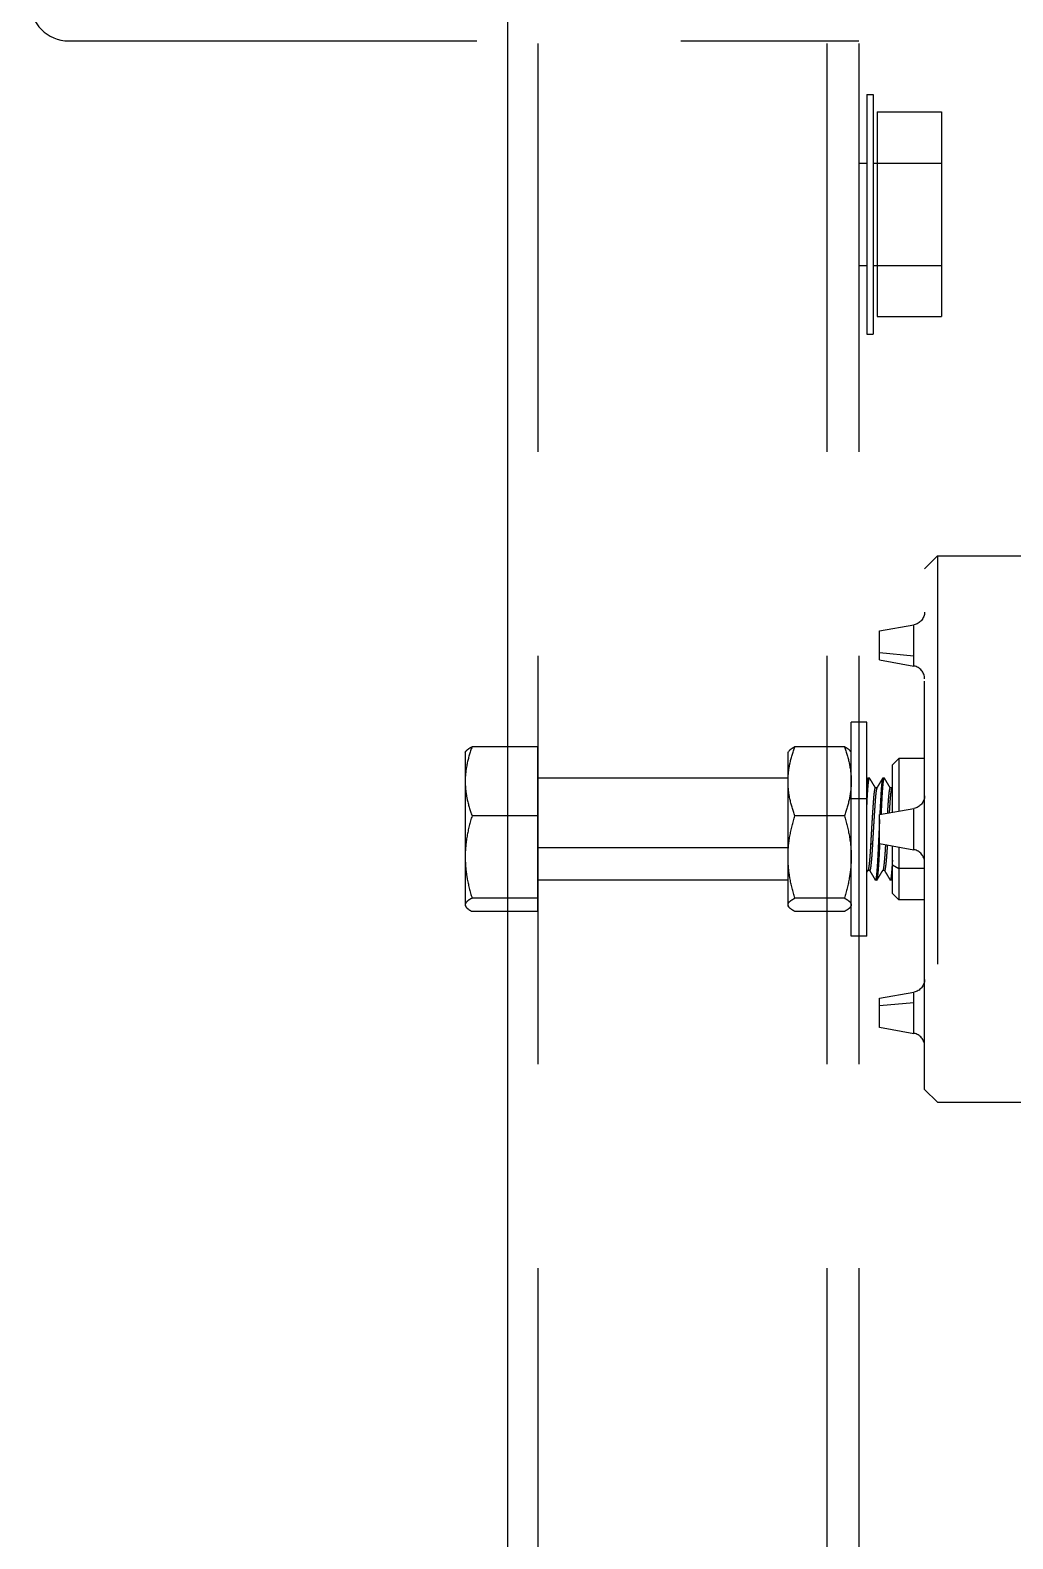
# Model space of a CAD drawing. Extents: x -32000 to 416743, y -254124 to 144214.
# Drawn here: x 257016.2 to 257169.2, y 64899.8 to 65134.5 of the extents above; entities that cross this region are included whole.
import ezdxf

# ---------------------------------------------------------------- set-up
doc = ezdxf.new("R2010")
doc.units = 0
doc.header["$LTSCALE"] = 10
doc.linetypes.add('XFM1Q40$0$HIDDEN', pattern=[9.525, 6.35, -3.175])
doc.layers.add('XFM1P40$0$M-PIPE-CHWR13', color=94, linetype='Continuous')
doc.layers.add('XFM1Q40$0$M-EQPM-MAU', color=22, linetype='Continuous')

# ---------------------------------------------------------------- blocks, each defined once
blk = doc.blocks.new('XFM1P40')
at = {"layer": 'XFM1P40$0$M-PIPE-CHWR13'}
blk.add_line((257090.5, 78173.46, 0), (257090.5, 50480, 0), dxfattribs=at)
blk = doc.blocks.new('XFM1Q40')
at = {"color": 252, "linetype": 'XFM1Q40$0$HIDDEN'}
for p, q in [((257155.41, 65050.67, 70.5), (257157.41, 65052.67, 70.5)), ((257157.41, 65052.67, 70.5), (257172.41, 65052.67, 70.5)), ((257148.41, 65041.02, 87), (257153.76, 65041.96, 87)), ((257148.41, 65037.62, 88.96), (257153.76, 65037.15, 89.78)), ((257148.41, 65036.49, 87), (257153.76, 65035.54, 87)), ((257146.41, 65026.83, 72.5), (257144, 65026.83, 72.5)), ((257083.93, 65022.08, 72.5), (257084.01, 65022.22, 72.5)), ((257095.21, 65022.98, 77.51), (257085, 65022.98, 77.51)), ((257095.21, 65012.24, 86.1), (257095.21, 65022.98, 77.51)), ((257134.17, 65022.08, 72.5), (257134.25, 65022.22, 72.5)), ((257142.93, 65022.98, 77.51), (257135.23, 65022.98, 77.51)), ((257144, 65022.08, 72.5), (257143.92, 65022.22, 72.5)), ((257150.41, 65020.17, 72.5), (257151.41, 65021.17, 72.5)), ((257155.41, 65021.17, 72.5), (257151.41, 65021.17, 72.5)), ((257134.17, 65018.11, 72.5), (257095.21, 65018.11, 72.5)), ((257134.18, 65018.11, 72.5), (257134.18, 65018.11, 72.5)), ((257146.85, 65018.11, 72.5), (257146.61, 65018.11, 72.5)), ((257149.16, 65018.11, 72.5), (257148.92, 65018.11, 72.5)), ((257146.41, 65014.86, 88.49), (257144, 65014.86, 88.49)), ((257148.01, 65016.61, 72.5), (257147.74, 65016.61, 72.5)), ((257150.32, 65016.61, 72.5), (257150.05, 65016.61, 72.5)), ((257148.41, 65012.44, 103.5), (257153.76, 65013.38, 103.5)), ((257095.21, 65012.24, 86.1), (257085, 65012.24, 86.1)), ((257095.21, 64999.43, 81.09), (257095.21, 65012.24, 86.1)), ((257142.93, 65012.24, 86.1), (257135.23, 65012.24, 86.1)), ((257147.31, 65007.83, 78.5), (257147.02, 65007.83, 78.5)), ((257148.41, 65007.91, 103.5), (257153.76, 65006.96, 103.5)), ((257134.17, 65007.28, 79.89), (257095.21, 65007.28, 79.89)), ((257148.44, 65007.28, 79.89), (257148.2, 65007.28, 79.89)), ((257146.87, 65003.73, 72.5), (257146.6, 65003.73, 72.5)), ((257149.18, 65003.73, 72.5), (257148.91, 65003.73, 72.5)), ((257150.41, 65004.59, 80.8), (257151.41, 65004.04, 81.63)), ((257155.41, 65004.04, 81.63), (257151.41, 65004.04, 81.63)), ((257134.15, 65002.23, 72.5), (257095.21, 65002.23, 72.5)), ((257148, 65002.23, 72.5), (257147.77, 65002.23, 72.5)), ((257150.31, 65002.23, 72.5), (257150.08, 65002.23, 72.5)), ((257083.93, 64998.26, 72.5), (257084.01, 64998.12, 72.5)), ((257095.21, 64999.43, 81.09), (257085, 64999.43, 81.09)), ((257095.21, 64997.36, 67.49), (257095.21, 64999.43, 81.09)), ((257134.17, 64998.26, 72.5), (257134.25, 64998.12, 72.5)), ((257142.93, 64999.43, 81.09), (257135.23, 64999.43, 81.09)), ((257144, 64998.26, 72.5), (257143.92, 64998.12, 72.5)), ((257150.41, 65000.17, 72.5), (257151.41, 64999.17, 72.5)), ((257155.41, 64999.17, 72.5), (257151.41, 64999.17, 72.5)), ((257095.21, 64997.36, 67.49), (257085, 64997.36, 67.49)), ((257142.93, 64997.36, 67.49), (257135.23, 64997.36, 67.49)), ((257146.41, 64993.51, 72.5), (257144, 64993.51, 72.5)), ((257148.41, 64983.86, 87), (257153.76, 64984.8, 87)), ((257148.41, 64982.73, 88.96), (257153.76, 64983.2, 89.78)), ((257148.41, 64979.33, 87), (257153.76, 64978.38, 87)), ((257155.41, 64969.67, 70.5), (257157.41, 64967.67, 70.5)), ((257157.41, 64967.67, 70.5), (257172.41, 64967.67, 70.5))]:
    blk.add_line(p, q, dxfattribs=at)
at = {"color": 252, "linetype": 'XFM1Q40$0$HIDDEN', "extrusion": (1, 2.22045e-16, -6.59239e-17)}
blk.add_arc((65010.17, 70.5, 257157.41), 42.5, 0, 180, dxfattribs=at)
at = {"color": 252, "linetype": 'XFM1Q40$0$HIDDEN', "extrusion": (-1, -2.22045e-16, 6.59239e-17)}
for centre, radius, start, end in [((-65010.17, 70.5, -257155.41), 40.5, 0, 180), ((-65038.75, 87, -257148.41), 2.27, 60, 180), ((-65038.75, 87, -257153.76), 3.21, 60, 180), ((-65038.75, 87, -257148.41), 2.27, 0, 60), ((-65038.75, 87, -257153.76), 3.21, 0, 60), ((-65010.17, 103.5, -257148.41), 2.27, 0, 180), ((-65010.17, 103.5, -257153.76), 3.21, 0, 180), ((-64981.59, 87, -257153.76), 3.21, 120, 180), ((-64981.59, 87, -257148.41), 2.27, 120, 180), ((-64981.59, 87, -257148.41), 2.27, 0, 120), ((-64981.59, 87, -257153.76), 3.21, 0, 120)]:
    blk.add_arc(centre, radius, start, end, dxfattribs=at)
at = {"color": 252, "linetype": 'XFM1Q40$0$HIDDEN', "extrusion": (-6.59239e-17, -2.22045e-16, -1)}
for centre in [(-257153.41, 65043.93, -87), (-257153.41, 65015.35, -103.5), (-257153.41, 64986.77, -87)]:
    blk.add_arc(centre, 2, 180, 260, dxfattribs=at)
at = {"color": 252, "linetype": 'XFM1Q40$0$HIDDEN'}
for centre in [(257153.41, 65033.57, 87), (257153.41, 65004.99, 103.5), (257153.41, 64976.42, 87)]:
    blk.add_arc(centre, 2, 0, 80, dxfattribs=at)
at = {"color": 252, "linetype": 'XFM1Q40$0$HIDDEN', "extrusion": (-1, -1.22769e-16, 9.95038e-17)}
for centre, radius, start, end in [((-65010.17, 72.5, -257144), 16.66, 106.3398, 180), ((-65010.17, 72.5, -257146.41), 16.66, 106.3398, 180), ((-65010.17, 72.5, -257134.17), 11.91, 128.6329, 180), ((-65010.17, 72.5, -257134.17), 11.91, 68.6329, 128.6329), ((-65010.17, 72.5, -257144), 16.66, 0, 106.3398), ((-65010.17, 72.5, -257146.41), 16.66, 0, 106.3398), ((-65010.17, 72.5, -257134.17), 11.91, 8.6329, 68.6329), ((-65010.17, 72.5, -257134.17), 11.91, 0, 8.6329)]:
    blk.add_arc(centre, radius, start, end, dxfattribs=at)
at = {"color": 252, "linetype": 'XFM1Q40$0$HIDDEN', "extrusion": (1, 1.22769e-16, -9.95038e-17)}
for start, end in [(0, 51.3671), (51.3671, 111.3671), (111.3671, 171.3671), (171.3671, 180)]:
    blk.add_arc((65010.17, 72.5, 257083.93), 11.91, start, end, dxfattribs=at)
at = {"color": 252, "linetype": 'XFM1Q40$0$HIDDEN', "extrusion": (-1, -1.82472e-17, 1.14927e-16)}
for start, end in [(105.1791, 180), (56.0949, 74.8209), (0, 56.0949)]:
    blk.add_arc((-65010.17, 72.5, -257150.41), 10, start, end, dxfattribs=at)
at = {"color": 252, "linetype": 'XFM1Q40$0$HIDDEN', "extrusion": (1, 1.82472e-17, -1.14927e-16)}
for start, end in [(0, 75.2819), (104.7181, 123.9051), (123.9051, 180)]:
    blk.add_arc((65010.17, 72.5, 257151.41), 11, start, end, dxfattribs=at)
at = {"color": 252, "linetype": 'XFM1Q40$0$HIDDEN'}
for points, knots in [([(257085, 65022.98, 77.51), (257084.67, 65022.1, 78.21), (257084.41, 65021.22, 78.92), (257084.04, 65019.43, 80.35), (257083.93, 65018.52, 81.07), (257083.93, 65017.61, 81.81)], [0.000000238, 0.000000238, 0.000000238, 0.000000238, 0.003479813, 0.003479813, 0.006959387, 0.006959387, 0.006959387, 0.006959387]), ([(257084.01, 65022.22, 72.5), (257084.06, 65022.31, 73.05), (257084.13, 65022.39, 73.6), (257084.41, 65022.64, 75.28), (257084.67, 65022.81, 76.4), (257085, 65022.98, 77.51)], [0.008751144, 0.008751144, 0.008751144, 0.008751144, 0.010425951, 0.010425951, 0.013892515, 0.013892515, 0.013892515, 0.013892515]), ([(257134.17, 65017.61, 81.81), (257134.17, 65018.07, 81.44), (257134.19, 65018.52, 81.08), (257134.29, 65019.43, 80.35), (257134.36, 65019.88, 79.99), (257134.64, 65021.22, 78.92), (257134.91, 65022.11, 78.21), (257135.23, 65022.98, 77.51)], [0.006959387, 0.006959387, 0.006959387, 0.006959387, 0.008692669, 0.008692669, 0.010425951, 0.010425951, 0.013892515, 0.013892515, 0.013892515, 0.013892515]), ([(257135.23, 65022.98, 77.51), (257134.91, 65022.81, 76.4), (257134.64, 65022.64, 75.28), (257134.37, 65022.39, 73.6), (257134.3, 65022.31, 73.05), (257134.25, 65022.22, 72.5)], [0.000000238, 0.000000238, 0.000000238, 0.000000238, 0.003479813, 0.003479813, 0.005157916, 0.005157916, 0.005157916, 0.005157916]), ([(257142.93, 65022.98, 77.51), (257143.26, 65022.1, 78.21), (257143.53, 65021.22, 78.92), (257143.9, 65019.43, 80.35), (257144, 65018.52, 81.07), (257144, 65017.61, 81.81)], [0.000000238, 0.000000238, 0.000000238, 0.000000238, 0.003479813, 0.003479813, 0.006959387, 0.006959387, 0.006959387, 0.006959387]), ([(257143.92, 65022.22, 72.5), (257143.87, 65022.31, 73.05), (257143.8, 65022.39, 73.6), (257143.53, 65022.64, 75.28), (257143.26, 65022.81, 76.4), (257142.93, 65022.98, 77.51)], [0.008751144, 0.008751144, 0.008751144, 0.008751144, 0.010425951, 0.010425951, 0.013892515, 0.013892515, 0.013892515, 0.013892515]), ([(257083.93, 65017.61, 81.81), (257083.93, 65017.15, 82.17), (257083.96, 65016.7, 82.54), (257084.06, 65015.79, 83.26), (257084.13, 65015.34, 83.62), (257084.41, 65014, 84.69), (257084.67, 65013.11, 85.4), (257085, 65012.24, 86.1)], [0.006959387, 0.006959387, 0.006959387, 0.006959387, 0.008692669, 0.008692669, 0.010425951, 0.010425951, 0.013892515, 0.013892515, 0.013892515, 0.013892515]), ([(257135.23, 65012.24, 86.1), (257134.91, 65013.12, 85.4), (257134.64, 65014, 84.69), (257134.27, 65015.79, 83.26), (257134.17, 65016.69, 82.54), (257134.17, 65017.61, 81.81)], [0.000000238, 0.000000238, 0.000000238, 0.000000238, 0.003479813, 0.003479813, 0.006959387, 0.006959387, 0.006959387, 0.006959387]), ([(257144, 65017.61, 81.81), (257144, 65017.15, 82.17), (257143.97, 65016.7, 82.54), (257143.88, 65015.79, 83.26), (257143.8, 65015.34, 83.62), (257143.53, 65014, 84.69), (257143.26, 65013.11, 85.4), (257142.93, 65012.24, 86.1)], [0.006959387, 0.006959387, 0.006959387, 0.006959387, 0.008692669, 0.008692669, 0.010425951, 0.010425951, 0.013892515, 0.013892515, 0.013892515, 0.013892515]), ([(257085, 65012.24, 86.1), (257084.68, 65011.2, 85.69), (257084.4, 65010.13, 85.27), (257084.03, 65007.99, 84.44), (257083.93, 65006.91, 84.02), (257083.93, 65005.83, 83.59)], [0.012270797, 0.012270797, 0.012270797, 0.012270797, 0.015749711, 0.015749711, 0.019228625, 0.019228625, 0.019228625, 0.019228625]), ([(257134.17, 65005.83, 83.59), (257134.17, 65006.91, 84.02), (257134.27, 65007.99, 84.44), (257134.64, 65010.13, 85.27), (257134.91, 65011.2, 85.69), (257135.23, 65012.24, 86.1)], [0.011985728, 0.011985728, 0.011985728, 0.011985728, 0.015455748, 0.015455748, 0.018925767, 0.018925767, 0.018925767, 0.018925767]), ([(257142.93, 65012.24, 86.1), (257143.26, 65011.2, 85.69), (257143.53, 65010.13, 85.27), (257143.9, 65007.99, 84.44), (257144, 65006.91, 84.02), (257144, 65005.83, 83.59)], [0.012270797, 0.012270797, 0.012270797, 0.012270797, 0.015749711, 0.015749711, 0.019228625, 0.019228625, 0.019228625, 0.019228625]), ([(257083.93, 65005.83, 83.59), (257083.93, 65005.29, 83.38), (257083.96, 65004.75, 83.17), (257084.06, 65003.66, 82.74), (257084.13, 65003.12, 82.53), (257084.41, 65001.51, 81.9), (257084.68, 65000.46, 81.49), (257085, 64999.43, 81.09)], [0.019228625, 0.019228625, 0.019228625, 0.019228625, 0.020969115, 0.020969115, 0.022709605, 0.022709605, 0.026190586, 0.026190586, 0.026190586, 0.026190586]), ([(257135.23, 64999.43, 81.09), (257134.91, 65000.46, 81.49), (257134.64, 65001.51, 81.9), (257134.36, 65003.12, 82.53), (257134.29, 65003.66, 82.74), (257134.19, 65004.75, 83.17), (257134.17, 65005.29, 83.38), (257134.17, 65005.83, 83.59)], [0.005041565, 0.005041565, 0.005041565, 0.005041565, 0.008513646, 0.008513646, 0.010249687, 0.010249687, 0.011985728, 0.011985728, 0.011985728, 0.011985728]), ([(257144, 65005.83, 83.59), (257144, 65005.29, 83.38), (257143.97, 65004.75, 83.17), (257143.88, 65003.66, 82.74), (257143.8, 65003.12, 82.53), (257143.52, 65001.51, 81.9), (257143.26, 65000.46, 81.49), (257142.93, 64999.43, 81.09)], [0.019228625, 0.019228625, 0.019228625, 0.019228625, 0.020969115, 0.020969115, 0.022709605, 0.022709605, 0.026190586, 0.026190586, 0.026190586, 0.026190586]), ([(257085, 64999.43, 81.09), (257084.67, 64999.26, 79.98), (257084.41, 64999.09, 78.86), (257084.04, 64998.74, 76.59), (257083.93, 64998.57, 75.45), (257083.93, 64998.39, 74.29)], [0.000000238, 0.000000238, 0.000000238, 0.000000238, 0.003479813, 0.003479813, 0.006959387, 0.006959387, 0.006959387, 0.006959387]), ([(257083.93, 64998.39, 74.29), (257083.93, 64998.31, 73.71), (257083.96, 64998.22, 73.13), (257084.06, 64998.04, 71.98), (257084.13, 64997.96, 71.42), (257084.41, 64997.7, 69.72), (257084.67, 64997.53, 68.6), (257085, 64997.36, 67.49)], [0.006959387, 0.006959387, 0.006959387, 0.006959387, 0.008692669, 0.008692669, 0.010425951, 0.010425951, 0.013892515, 0.013892515, 0.013892515, 0.013892515]), ([(257134.17, 64998.39, 74.29), (257134.17, 64998.48, 74.87), (257134.19, 64998.57, 75.44), (257134.29, 64998.74, 76.59), (257134.36, 64998.83, 77.16), (257134.64, 64999.09, 78.86), (257134.91, 64999.26, 79.98), (257135.23, 64999.43, 81.09)], [0.006959387, 0.006959387, 0.006959387, 0.006959387, 0.008692669, 0.008692669, 0.010425951, 0.010425951, 0.013892515, 0.013892515, 0.013892515, 0.013892515]), ([(257135.23, 64997.36, 67.49), (257134.91, 64997.53, 68.6), (257134.64, 64997.7, 69.72), (257134.27, 64998.04, 71.99), (257134.17, 64998.22, 73.13), (257134.17, 64998.39, 74.29)], [0.000000238, 0.000000238, 0.000000238, 0.000000238, 0.003479813, 0.003479813, 0.006959387, 0.006959387, 0.006959387, 0.006959387]), ([(257142.93, 64999.43, 81.09), (257143.26, 64999.26, 79.98), (257143.53, 64999.09, 78.86), (257143.9, 64998.74, 76.59), (257144, 64998.57, 75.45), (257144, 64998.39, 74.29)], [0.000000238, 0.000000238, 0.000000238, 0.000000238, 0.003479813, 0.003479813, 0.006959387, 0.006959387, 0.006959387, 0.006959387]), ([(257144, 64998.39, 74.29), (257144, 64998.31, 73.71), (257143.97, 64998.22, 73.13), (257143.88, 64998.04, 71.98), (257143.8, 64997.96, 71.42), (257143.53, 64997.7, 69.72), (257143.26, 64997.53, 68.6), (257142.93, 64997.36, 67.49)], [0.006959387, 0.006959387, 0.006959387, 0.006959387, 0.008692669, 0.008692669, 0.010425951, 0.010425951, 0.013892515, 0.013892515, 0.013892515, 0.013892515])]:
    blk.add_open_spline(points, degree=3, knots=knots, dxfattribs=at)
for points, weights in [([(257146.61, 65018.11, 72.5), (257146.51, 65018.11, 74.65), (257146.41, 65017.02, 76.51)], [0.966219245603, 0.919203944533, 0.93875499719]), ([(257148.41, 65011.68, 80.29), (257148.3, 65009.42, 80.73), (257148.2, 65007.28, 79.89)], [0.933403369218, 0.927897064234, 1]), ([(257148.44, 65007.28, 79.89), (257148.45, 65007.58, 80.01), (257148.47, 65007.9, 80.1)], [1, 0.989101589304, 0.979976281256]), ([(257134.15, 65002.23, 72.5), (257134.16, 65002.23, 72.75), (257134.17, 65002.25, 73)], [0.966219245603, 0.972041373987, 0.978884300537])]:
    blk.add_rational_spline(points, weights, degree=2, dxfattribs=at)
for points, weights, knots in [([(257146.41, 65013.17, 79.85), (257146.47, 65014.23, 79.42), (257146.51, 65015.13, 78.7), (257146.69, 65018.39, 76.09), (257146.87, 65018.09, 71.92)], [0.946225770801, 0.96276346299, 1, 0.876286463219, 0.981049661807], [0.38943199, 0.38943199, 0.38943199, 0.39215686, 0.39215686, 0.40120991, 0.40120991, 0.40120991]), ([(257148.92, 65018.11, 72.5), (257148.75, 65018.11, 76.32), (257148.59, 65015.13, 78.7), (257148.52, 65013.92, 79.66), (257148.45, 65012.44, 80.11)], [0.966219245603, 0.885848980212, 1, 0.950500475929, 0.937578078455], [0.59948985, 0.59948985, 0.59948985, 0.60784314, 0.60784314, 0.61146539, 0.61146539, 0.61146539]), ([(257148.69, 65012.49, 80.09), (257148.76, 65013.94, 79.65), (257148.82, 65015.13, 78.7), (257149, 65018.39, 76.09), (257149.18, 65018.09, 71.92)], [0.937945327815, 0.951190250769, 1, 0.876286463219, 0.981049661807], [0.44740862, 0.44740862, 0.44740862, 0.45098039, 0.45098039, 0.46003344, 0.46003344, 0.46003344]), ([(257147.74, 65016.61, 72.5), (257147.57, 65016.61, 75.6), (257147.41, 65014.19, 77.53), (257147.21, 65011.29, 79.85), (257147.02, 65007.83, 78.5)], [0.966219245603, 0.885848980212, 1, 0.866025403784, 1], [0.59948985, 0.59948985, 0.59948985, 0.60784314, 0.60784314, 0.61764706, 0.61764706, 0.61764706]), ([(257147.99, 65016.58, 73.12), (257147.84, 65016.32, 75.83), (257147.7, 65014.19, 77.53), (257147.5, 65011.29, 79.85), (257147.31, 65007.83, 78.5)], [0.951093392787, 0.898210738859, 1, 0.866025403784, 1], [0.60039446, 0.60039446, 0.60039446, 0.60784314, 0.60784314, 0.61764706, 0.61764706, 0.61764706]), ([(257150.05, 65016.61, 72.5), (257149.88, 65016.61, 75.6), (257149.72, 65014.19, 77.53), (257149.67, 65013.48, 78.09), (257149.62, 65012.65, 78.44)], [0.966219245603, 0.885848980212, 1, 0.963725471558, 0.947094091158], [0.54066633, 0.54066633, 0.54066633, 0.54901961, 0.54901961, 0.55167409, 0.55167409, 0.55167409]), ([(257150.3, 65016.58, 73.12), (257150.15, 65016.32, 75.83), (257150, 65014.19, 77.53), (257149.96, 65013.51, 78.08), (257149.91, 65012.7, 78.42)], [0.951093392787, 0.898210738859, 1, 0.9648271399, 0.94812240917], [0.54157093, 0.54157093, 0.54157093, 0.54901961, 0.54901961, 0.55159347, 0.55159347, 0.55159347]), ([(257147.02, 65007.83, 78.5), (257146.83, 65004.37, 77.14), (257146.64, 65003.81, 73.47), (257146.63, 65003.78, 73.27), (257146.62, 65003.76, 73.08)], [1, 0.866025403784, 1, 0.991883649481, 0.984750696525], [0.61764706, 0.61764706, 0.61764706, 0.62745098, 0.62745098, 0.62804491, 0.62804491, 0.62804491]), ([(257147.31, 65007.83, 78.5), (257147.12, 65004.37, 77.14), (257146.93, 65003.81, 73.47), (257146.9, 65003.73, 72.99), (257146.87, 65003.73, 72.5)], [1, 0.866025403784, 1, 0.980176423572, 0.966219245603], [0.61764706, 0.61764706, 0.61764706, 0.62745098, 0.62745098, 0.62890162, 0.62890162, 0.62890162]), ([(257149.33, 65007.75, 78.46), (257149.14, 65004.36, 77.08), (257148.95, 65003.81, 73.47), (257148.94, 65003.78, 73.27), (257148.93, 65003.76, 73.08)], [0.996404716472, 0.867847835758, 1, 0.991883649481, 0.984750696525], [0.55895689, 0.55895689, 0.55895689, 0.56862745, 0.56862745, 0.56922138, 0.56922138, 0.56922138]), ([(257149.61, 65007.69, 78.44), (257149.42, 65004.35, 77.05), (257149.23, 65003.81, 73.47), (257149.21, 65003.73, 72.99), (257149.18, 65003.73, 72.5)], [0.994227373612, 0.86897673182, 1, 0.980176423572, 0.966219245603], [0.5590395, 0.5590395, 0.5590395, 0.56862745, 0.56862745, 0.57007809, 0.57007809, 0.57007809]), ([(257148.2, 65007.28, 79.89), (257148.01, 65003.01, 78.22), (257147.82, 65002.32, 73.69), (257147.78, 65002.19, 72.79), (257147.74, 65002.26, 71.88)], [1, 0.866025403784, 1, 0.970179475685, 0.953634060167], [0.61764706, 0.61764706, 0.61764706, 0.62745098, 0.62745098, 0.62963317, 0.62963317, 0.62963317]), ([(257148, 65002.23, 72.5), (257148.03, 65002.23, 73.1), (257148.05, 65002.32, 73.69), (257148.25, 65003.01, 78.22), (257148.44, 65007.28, 79.89)], [0.966219245603, 0.980176423572, 1, 0.866025403784, 1], [0.42992191, 0.42992191, 0.42992191, 0.43137255, 0.43137255, 0.44117647, 0.44117647, 0.44117647]), ([(257150.41, 65005.33, 78.79), (257150.26, 65002.8, 76.84), (257150.13, 65002.32, 73.69), (257150.09, 65002.19, 72.79), (257150.05, 65002.26, 71.88)], [0.946584675497, 0.902860590163, 1, 0.970179475685, 0.953634060167], [0.561519035, 0.561519035, 0.561519035, 0.568627451, 0.568627451, 0.570809641, 0.570809641, 0.570809641]), ([(257150.31, 65002.23, 72.5), (257150.34, 65002.23, 73.1), (257150.36, 65002.32, 73.69), (257150.39, 65002.41, 74.25), (257150.41, 65002.57, 74.8)], [0.966219245603, 0.980176423572, 1, 0.981189853753, 0.967661628286], [0.488745439, 0.488745439, 0.488745439, 0.490196078, 0.490196078, 0.491572557, 0.491572557, 0.491572557])]:
    blk.add_rational_spline(points, weights, degree=2, knots=knots, dxfattribs=at)
for points in [[(257146.58, 65018.09, 73.12), (257146.41, 65017.8, 73.12)], [(257147.76, 65016.61, 71.92), (257146.87, 65018.09, 71.92)], [(257148.89, 65018.09, 73.12), (257147.99, 65016.58, 73.12)], [(257150.06, 65016.61, 71.92), (257149.18, 65018.09, 71.92)], [(257150.41, 65016.76, 73.12), (257150.3, 65016.58, 73.12)], [(257146.41, 65003.42, 73.08), (257146.62, 65003.76, 73.08)], [(257146.86, 65003.73, 71.88), (257147.74, 65002.26, 71.88)], [(257148.03, 65002.26, 73.08), (257148.93, 65003.76, 73.08)], [(257149.17, 65003.73, 71.88), (257150.05, 65002.26, 71.88)], [(257150.34, 65002.26, 73.08), (257150.41, 65002.38, 73.08)]]:
    blk.add_open_spline(points, degree=1, dxfattribs=at)
at = {"layer": 'XFM1Q40$0$M-EQPM-MAU', "color": 252, "linetype": 'XFM1Q40$0$HIDDEN'}
for p, q in [((257022.23, 65132.79, -16.65), (257145.21, 65132.79, -14.11)), ((257095.21, 65132.37, -14.11), (257095.21, 64387.98, -14.89)), ((257140.21, 65132.37, -9.11), (257140.21, 64387.98, -9.89)), ((257145.21, 65132.37, -14.11), (257145.21, 64387.98, -14.89)), ((257145.21, 65132.37, -14.11), (257145.21, 64387.98, -14.89)), ((257146.41, 65124.47, -133.6), (257147.41, 65124.47, -133.6)), ((257146.41, 65124.47, -87.6), (257147.41, 65124.47, -87.6)), ((257146.41, 65124.47, -41.6), (257147.41, 65124.47, -41.6)), ((257148.05, 65121.73, -133.6), (257158.05, 65121.73, -133.6)), ((257148.05, 65121.73, -87.6), (257158.05, 65121.73, -87.6)), ((257148.05, 65121.73, -41.6), (257148.05, 65113.77, -27.82)), ((257148.05, 65121.73, -41.6), (257158.05, 65121.73, -41.6)), ((257158.05, 65121.73, -41.6), (257158.05, 65113.77, -27.82)), ((257145.21, 65113.79, -133.6), (257146.41, 65113.79, -133.6)), ((257145.21, 65113.79, -87.6), (257146.41, 65113.79, -87.6)), ((257145.21, 65113.79, -41.6), (257146.41, 65113.79, -41.6)), ((257147.41, 65113.79, -133.6), (257148.05, 65113.79, -133.6)), ((257147.41, 65113.79, -87.6), (257148.05, 65113.79, -87.6)), ((257147.41, 65113.79, -41.6), (257148.05, 65113.79, -41.6)), ((257148.05, 65113.77, -27.82), (257158.05, 65113.77, -27.82)), ((257148.05, 65113.77, -27.82), (257148.05, 65097.86, -27.82)), ((257158.05, 65113.77, -27.82), (257158.05, 65097.86, -27.82)), ((257145.21, 65097.84, -133.6), (257146.41, 65097.84, -133.6)), ((257145.21, 65097.84, -87.6), (257146.41, 65097.84, -87.6)), ((257145.21, 65097.84, -41.6), (257146.41, 65097.84, -41.6)), ((257147.41, 65097.84, -133.6), (257148.05, 65097.84, -133.6)), ((257147.41, 65097.84, -87.6), (257148.05, 65097.84, -87.6)), ((257147.41, 65097.84, -41.6), (257148.05, 65097.84, -41.6)), ((257148.05, 65097.86, -27.82), (257148.05, 65089.91, -41.6)), ((257148.05, 65097.86, -27.82), (257158.05, 65097.86, -27.82)), ((257158.05, 65097.86, -27.82), (257158.05, 65089.91, -41.6)), ((257148.05, 65089.91, -133.6), (257158.05, 65089.91, -133.6)), ((257148.05, 65089.91, -87.6), (257158.05, 65089.91, -87.6)), ((257148.05, 65089.91, -41.6), (257158.05, 65089.91, -41.6)), ((257146.41, 65087.17, -133.6), (257147.41, 65087.17, -133.6)), ((257146.41, 65087.17, -87.6), (257147.41, 65087.17, -87.6)), ((257146.41, 65087.17, -41.6), (257147.41, 65087.17, -41.6))]:
    blk.add_line(p, q, dxfattribs=at)
blk.add_arc((257022.23, 65138.79, -16.65), 6, 180, 270, dxfattribs=at)
at = {"layer": 'XFM1Q40$0$M-EQPM-MAU', "color": 252, "linetype": 'XFM1Q40$0$HIDDEN', "extrusion": (1, 2.22049e-16, 0)}
for centre in [(65105.82, -41.6, 257146.41), (65105.82, -41.6, 257147.41)]:
    blk.add_arc(centre, 18.65, 0, 180, dxfattribs=at)

msp = doc.modelspace()

# ---------------------------------------------------------------- block references
for name in ['XFM1P40', 'XFM1Q40']:
    msp.add_blockref(name, (0, 0))

doc.saveas('drawing.dxf')
